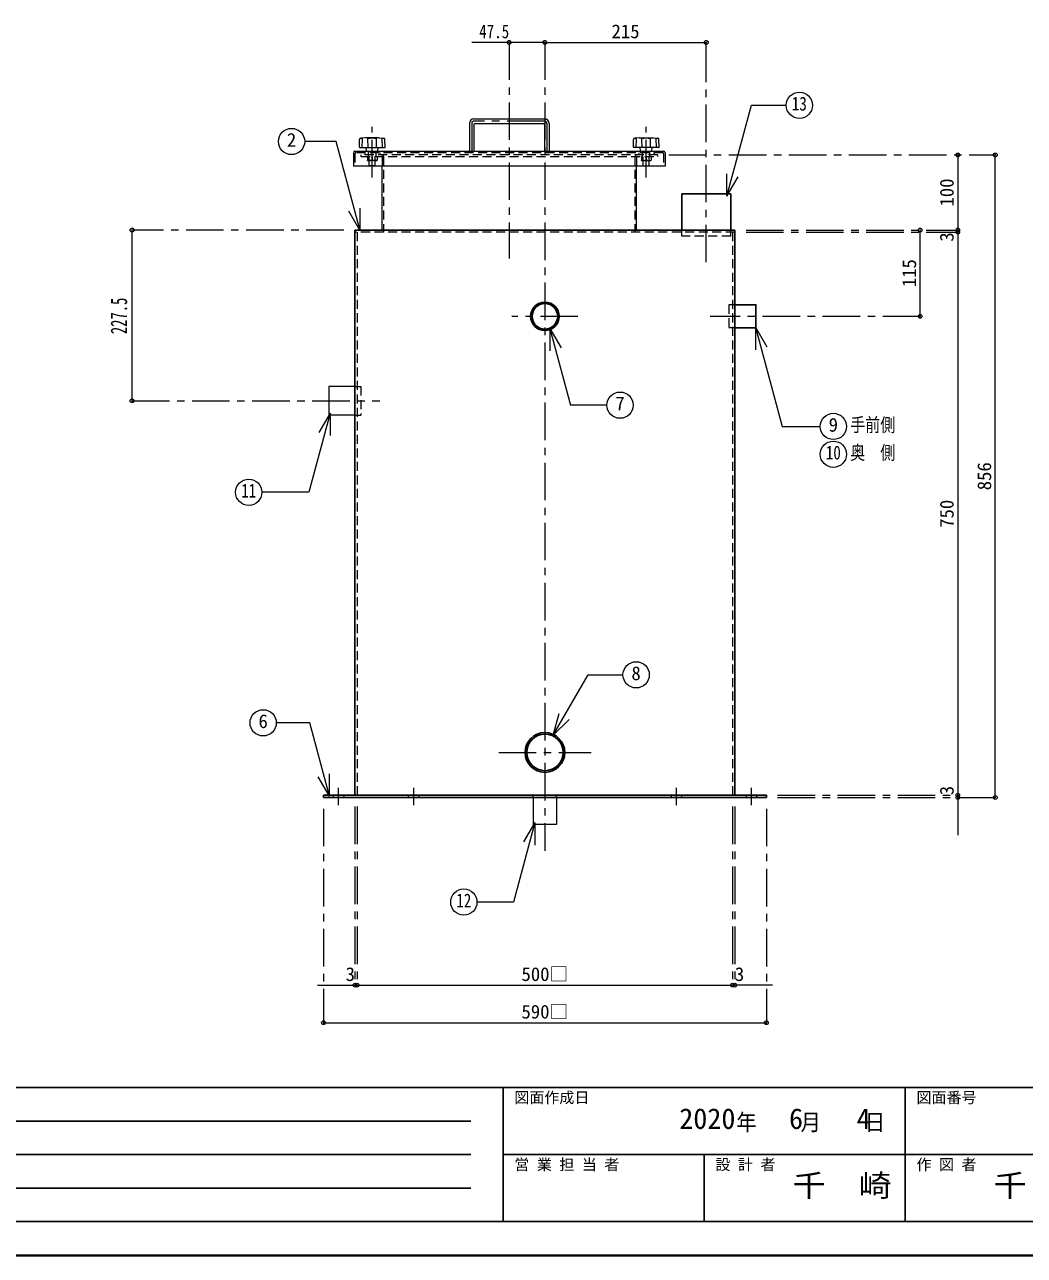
# Model space of a CAD drawing. Units: millimetres at full size, sheet at 1:10. Extents: x -2123 to 1927, y -1358 to 1452.
# Drawn here: x -791 to 541, y -1358 to 282 of the extents above; entities that cross this region are included whole.
import ezdxf
from ezdxf.enums import TextEntityAlignment as Align

# ---------------------------------------------------------------- set-up
doc = ezdxf.new("R2010")
doc.units = ezdxf.units.MM
doc.header["$LTSCALE"] = 10
doc.header["$PDMODE"] = 32
doc.header["$PDSIZE"] = 5
doc.linetypes.add('CHAIN1', pattern=[8, 5, -1, 1, -1])
doc.linetypes.add('DASHED1', pattern=[1.8, 1.2, -0.6])
doc.layers.add('0-0', color=7, linetype='Continuous', lineweight=18)
doc.styles.add('ＭＳ ゴシック', font='')
doc.styles.get('ＭＳ ゴシック').set_extended_font_data('MS Gothic')

msp = doc.modelspace()

# ---------------------------------------------------------------- linework, layer by layer
at = {"layer": '0-0', "color": 4, "lineweight": 9}
for p, q in [((-97.8, 257.91), (-195.3, 257.91)), ((-97.8, 257.91), (117.2, 257.91)), ((452.2, 107.91), (452.2, 7.91)), ((502.2, -748.09), (502.2, 107.91)), ((-314.8, 7.91), (-314.8, 92.91)), ((24.2, 7.91), (24.2, 92.91)), ((-647.8, -219.59), (-647.8, 7.91)), ((402.2, -107.09), (402.2, 7.91)), ((452.2, 7.91), (452.2, 4.91)), ((452.2, 4.91), (452.2, -745.09)), ((452.2, -745.09), (452.2, -798.09)), ((-400.8, -998.09), (-347.8, -998.09)), ((-347.8, -998.09), (152.2, -998.09)), ((205.2, -998.09), (152.2, -998.09)), ((-392.8, -1048.09), (197.2, -1048.09))]:
    msp.add_line(p, q, dxfattribs=at)
at = {"layer": '0-0', "color": 4, "linetype": 'CHAIN1', "lineweight": 9}
for p, q in [((-145.3, 257.91), (-145.3, -30.09)), ((-97.8, 257.91), (-97.8, -819.09)), ((117.2, -35.09), (117.2, 257.91)), ((-195.3, 149.91), (-195.3, 112.91)), ((-98.3, 152.91), (-192.3, 152.91)), ((-95.3, 149.91), (-95.3, 112.91)), ((-327.8, 77.91), (-327.8, 145.51)), ((37.2, 77.91), (37.2, 145.51)), ((67.2, 107.91), (502.2, 107.91)), ((-365.8, 7.91), (-647.8, 7.91)), ((170.2, 7.91), (452.2, 7.91)), ((170.2, 4.91), (452.2, 4.91)), ((-53.8, -107.09), (-141.8, -107.09)), ((402.2, -107.09), (122.2, -107.09)), ((-647.8, -219.59), (-317.8, -219.59)), ((-159.3, -688.09), (-36.3, -688.09)), ((-372.8, -758.09), (-372.8, -735.09)), ((-272.8, -735.09), (-272.8, -758.09)), ((77.2, -735.09), (77.2, -758.09)), ((177.2, -758.09), (177.2, -735.09)), ((212.2, -745.09), (452.2, -745.09)), ((212.2, -748.09), (502.2, -748.09)), ((-392.8, -763.09), (-392.8, -1048.09)), ((-350.8, -760.09), (-350.8, -998.09)), ((-347.8, -760.09), (-347.8, -998.09)), ((152.2, -760.09), (152.2, -998.09)), ((155.2, -760.09), (155.2, -998.09)), ((197.2, -763.09), (197.2, -1048.09))]:
    msp.add_line(p, q, dxfattribs=at)
at = {"layer": '0-0'}
for p, q in [((-198.3, 149.91), (-198.3, 112.91)), ((-192.3, 155.91), (-98.3, 155.91)), ((-192.3, 148.41), (-192.3, 112.91)), ((-190.8, 149.91), (-99.8, 149.91)), ((-98.3, 148.41), (-98.3, 112.91)), ((-92.3, 149.91), (-92.3, 112.91)), ((-375.67, 125.81), (-417.83, 125.81)), ((-343.81, 6.9), (-375.67, 125.81)), ((-344.97, 118.13), (-344.63, 128.64)), ((-344.57, 117.71), (-311.03, 117.71)), ((-337.21, 130.5), (-343.12, 130.19)), ((-341.35, 117.71), (-340.96, 129.35)), ((-318.81, 130.51), (-336.79, 130.51)), ((-335.43, 113.28), (-335.8, 117.71)), ((-333.28, 117.71), (-333.67, 129.35)), ((-322.32, 117.71), (-321.93, 129.35)), ((-320.17, 113.28), (-319.8, 117.71)), ((-318.39, 130.5), (-312.48, 130.19)), ((-314.25, 117.71), (-314.64, 129.35)), ((-310.63, 118.13), (-310.97, 128.64)), ((20.03, 118.13), (20.37, 128.64)), ((53.97, 117.71), (20.43, 117.71)), ((27.79, 130.5), (21.88, 130.19)), ((23.65, 117.71), (24.04, 129.35)), ((28.21, 130.51), (46.19, 130.51)), ((29.57, 113.28), (29.2, 117.71)), ((31.72, 117.71), (31.33, 129.35)), ((42.68, 117.71), (43.07, 129.35)), ((44.83, 113.28), (45.2, 117.71)), ((46.61, 130.5), (52.52, 130.19)), ((50.75, 117.71), (50.36, 129.35)), ((54.37, 118.13), (54.03, 128.64)), ((-352.8, 110.91), (-352.8, 92.91)), ((-350.8, 112.91), (60.2, 112.91)), ((62.2, 110.91), (62.2, 92.91)), ((62.2, 92.91), (-352.8, 92.91)), ((144.7, 52.83), (144.7, 82.83)), ((144.7, 52.83), (159.7, 78.81)), ((-343.81, 6.9), (-358.81, 32.88)), ((-343.81, 6.9), (-343.81, 36.9)), ((-91.25, -123.12), (-91.25, -153.12)), ((-91.25, -123.12), (-76.25, -149.11)), ((-91.25, -123.12), (-63.84, -225.42)), ((182.83, -121.74), (182.83, -151.74)), ((182.83, -121.74), (197.83, -147.72)), ((-385.8, -200.59), (-385.8, -238.59)), ((-350.8, -200.59), (-385.8, -200.59)), ((-15.2, -225.42), (-63.84, -225.42)), ((-383.95, -236.06), (-412.19, -341.44)), ((-383.95, -236.06), (-398.95, -262.04)), ((-350.8, -238.59), (-385.8, -238.59)), ((-383.95, -236.06), (-383.95, -266.06)), ((-412.19, -341.44), (-474.85, -341.44)), ((-86.69, -665.21), (-40.22, -584.72)), ((-40.22, -584.72), (6.23, -584.72)), ((-86.69, -665.21), (-78.93, -636.24)), ((-410.97, -648.61), (-455.61, -648.61)), ((-384.73, -746.54), (-410.97, -648.61)), ((-86.69, -665.21), (-65.48, -644)), ((-384.73, -746.54), (-399.73, -720.56)), ((-384.73, -746.54), (-384.73, -716.54)), ((-113.3, -748.09), (-113.3, -784.09)), ((-111.27, -781.39), (-126.27, -807.37)), ((-111.27, -781.39), (-111.27, -811.39))]:
    msp.add_line(p, q, dxfattribs=at)
at = {"layer": '0-0', "color": 4, "linetype": 'DASHED1', "lineweight": 9}
for p, q in [((-350.8, 109.91), (-350.8, 92.91)), ((59.2, 110.91), (-349.8, 110.91)), ((-342.8, 107.91), (-342.8, 105.91)), ((52.2, 107.91), (-342.8, 107.91)), ((-342.8, 105.91), (52.2, 105.91)), ((-337.8, 110.91), (-337.8, 107.91)), ((-334.3, 105.61), (-334.3, 100.91)), ((-332.8, 105.91), (-332.8, 112.91)), ((-331.8, 93.41), (-331.8, 112.91)), ((-327.8, 105.61), (-327.8, 100.91)), ((-323.8, 93.41), (-323.8, 112.91)), ((-322.8, 105.91), (-322.8, 112.91)), ((-321.55, 100.41), (-321.3, 100.91)), ((-321.3, 105.61), (-321.3, 100.91)), ((-317.8, 110.91), (-317.8, 107.91)), ((-314.8, 104.91), (-314.8, 92.91)), ((-312.8, 105.91), (-312.8, 4.91)), ((22.2, 105.91), (22.2, 4.91)), ((24.2, 104.91), (24.2, 92.91)), ((27.2, 110.91), (27.2, 107.91)), ((30.7, 105.61), (30.7, 100.91)), ((30.95, 100.41), (30.7, 100.91)), ((32.2, 105.91), (32.2, 112.91)), ((33.2, 93.41), (33.2, 112.91)), ((37.2, 105.61), (37.2, 100.91)), ((41.2, 93.41), (41.2, 112.91)), ((42.2, 105.91), (42.2, 112.91)), ((43.7, 105.61), (43.7, 100.91)), ((47.2, 110.91), (47.2, 107.91)), ((52.2, 107.91), (52.2, 105.91)), ((60.2, 109.91), (60.2, 92.91)), ((-323.8, 93.41), (-331.8, 93.41)), ((-331.3, 92.91), (-331.8, 93.41)), ((-323.8, 93.41), (-324.3, 92.91)), ((33.2, 93.41), (33.7, 92.91)), ((33.2, 93.41), (41.2, 93.41)), ((40.7, 92.91), (41.2, 93.41)), ((-350.8, -200.59), (-342.8, -200.59)), ((-342.8, -200.59), (-342.8, -238.59)), ((-350.8, -238.59), (-342.8, -238.59)), ((-379.8, -745.09), (-379.8, -748.09)), ((-365.8, -745.09), (-365.8, -748.09)), ((-113.3, -748.09), (-113.3, -745.09)), ((-82.3, -748.09), (-82.3, -745.09)), ((170.2, -745.09), (170.2, -748.09)), ((184.2, -745.09), (184.2, -748.09))]:
    msp.add_line(p, q, dxfattribs=at)
at = {"layer": '0-0', "color": 5, "lineweight": 25}
for p, q in [((84.7, 7.91), (84.7, 55.91)), ((149.7, 55.91), (84.7, 55.91)), ((149.7, 7.91), (149.7, 55.91)), ((-350.8, 7.91), (-350.8, -745.09)), ((155.2, 7.91), (-350.8, 7.91)), ((155.2, 7.91), (155.2, -745.09)), ((155.2, -122.59), (183.2, -122.59)), ((-392.8, -745.09), (-392.8, -748.09)), ((197.2, -745.09), (-392.8, -745.09)), ((197.2, -748.09), (-392.8, -748.09)), ((197.2, -745.09), (197.2, -748.09))]:
    msp.add_line(p, q, dxfattribs=at)
at = {"layer": '0-0', "linetype": 'DASHED1'}
for p, q in [((155.2, 4.91), (-350.8, 4.91)), ((-347.8, 4.91), (-347.8, -745.09)), ((84.7, -0.09), (84.7, 7.91)), ((149.7, -0.09), (149.7, 7.91)), ((152.2, 4.91), (152.2, -745.09)), ((149.7, -0.09), (84.7, -0.09)), ((155.2, -122.59), (147.2, -122.59)), ((-279.8, -745.09), (-279.8, -748.09)), ((-265.8, -745.09), (-265.8, -748.09)), ((70.2, -745.09), (70.2, -748.09)), ((84.2, -745.09), (84.2, -748.09))]:
    msp.add_line(p, q, dxfattribs=at)
at = {"layer": '0-0', "color": 6, "lineweight": 25}
for p, q in [((-2077.8, -1134.52), (1882.2, -1134.52)), ((-153.52, -1313.09), (-153.52, -1134.52)), ((382.2, -1134.52), (382.2, -1313.09)), ((-1124.94, -1179.16), (-196.37, -1179.16)), ((-196.37, -1223.8), (-1124.94, -1223.8)), ((1882.2, -1223.8), (-153.52, -1223.8)), ((114.34, -1313.09), (114.34, -1223.8)), ((-196.37, -1268.44), (-1124.94, -1268.44)), ((1882.2, -1313.09), (-2077.8, -1313.09))]:
    msp.add_line(p, q, dxfattribs=at)
at = {"layer": '0-0', "color": 1, "lineweight": 40}
msp.add_line((1927.2, -1358.09), (-2122.8, -1358.09), dxfattribs=at)
at = {"layer": '0-0'}
for points in [[(144.7, 52.83), (177.2, 174.13), (223.68, 174.13)], [(182.83, -121.74), (218.21, -253.78), (268.96, -253.78)], [(-82.3, -748.09), (-82.3, -784.09), (-113.3, -784.09)], [(-111.27, -781.39), (-139.68, -887.42), (-188.33, -887.42)]]:
    msp.add_lwpolyline(points, dxfattribs=at)
at = {"layer": '0-0', "color": 4, "linetype": 'DASHED1', "lineweight": 9}
for points in [[(-321.55, 100.41), (-334.05, 100.41), (-334.3, 100.91)], [(30.95, 100.41), (43.45, 100.41), (43.7, 100.91)]]:
    msp.add_lwpolyline(points, dxfattribs=at)
at = {"layer": '0-0', "linetype": 'DASHED1'}
msp.add_lwpolyline([(155.2, -91.59), (147.2, -91.59), (147.2, -122.59)], dxfattribs=at)
at = {"layer": '0-0', "color": 5, "lineweight": 25}
msp.add_lwpolyline([(155.2, -91.59), (183.2, -91.59), (183.2, -122.59)], dxfattribs=at)
at = {"layer": '0-0'}
for centre in [(241.18, 174.13), (-435.33, 125.81), (2.3, -225.42), (286.46, -253.78), (286.46, -290.78), (-492.35, -341.44), (23.73, -584.72), (-473.11, -648.61), (-205.83, -887.42)]:
    msp.add_circle(centre, 17.5, dxfattribs=at)
at = {"layer": '0-0', "color": 5, "lineweight": 25}
for centre, radius in [((-97.8, -107.09), 19), ((-97.8, -107.09), 17), ((-97.8, -688.09), 26.5), ((-97.8, -688.09), 24.3)]:
    msp.add_circle(centre, radius, dxfattribs=at)
at = {"layer": '0-0'}
for centre, radius, start, end in [((-192.3, 149.91), 6, 90, 180), ((-190.8, 148.41), 1.5, 90, 180), ((-99.8, 148.41), 1.5, 0, 90), ((-98.3, 149.91), 6, 0, 90), ((-344.57, 118.11), 0.4, 178.15415, 270), ((-343.03, 128.59), 1.6, 93.01913, 178.15415), ((-343.41, 128.06), 1.66, 93.02757, 128.73305), ((-343.34, 121.75), 7.97, 72.62002, 91.09064), ((-336.79, 122.51), 8, 90, 93.01913), ((-333.27, 129.36), 0.4, 97.29873, 181.90915), ((-327.8, 86.64), 43.47, 82.70127, 97.29873), ((-322.33, 129.36), 0.4, 358.09085, 82.70127), ((-318.81, 122.51), 8, 86.98087, 90), ((-312.26, 121.75), 7.97, 88.90936, 107.37998), ((-312.57, 128.59), 1.6, 1.84585, 86.98087), ((-312.2, 128.06), 1.66, 51.26695, 86.97243), ((-311.03, 118.11), 0.4, 270, 1.84585), ((20.43, 118.11), 0.4, 178.15415, 270), ((21.97, 128.59), 1.6, 93.01913, 178.15415), ((21.59, 128.06), 1.66, 93.02757, 128.73305), ((21.66, 121.75), 7.97, 72.62002, 91.09064), ((28.21, 122.51), 8, 90, 93.01913), ((31.73, 129.36), 0.4, 97.29873, 181.90915), ((37.2, 86.64), 43.47, 82.70127, 97.29873), ((42.67, 129.36), 0.4, 358.09085, 82.70127), ((46.19, 122.51), 8, 86.98087, 90), ((52.74, 121.75), 7.97, 88.90936, 107.37998), ((52.43, 128.59), 1.6, 1.84585, 86.98087), ((52.8, 128.06), 1.66, 51.26695, 86.97243), ((53.97, 118.11), 0.4, 270, 1.84585), ((-350.8, 110.91), 2, 90, 180), ((-335.03, 113.31), 0.4, 184.76364, 270), ((-320.57, 113.31), 0.4, 270, 355.23636), ((29.97, 113.31), 0.4, 184.76364, 270), ((44.43, 113.31), 0.4, 270, 355.23636), ((60.2, 110.91), 2, 0, 90)]:
    msp.add_arc(centre, radius, start, end, dxfattribs=at)
at = {"layer": '0-0', "color": 4, "linetype": 'CHAIN1', "lineweight": 9}
for centre, start, end in [((-192.3, 149.91), 90, 180), ((-98.3, 149.91), 0, 90)]:
    msp.add_arc(centre, 3, start, end, dxfattribs=at)
at = {"layer": '0-0', "color": 4, "linetype": 'DASHED1', "lineweight": 9}
for centre, radius, start, end in [((-349.8, 109.91), 1, 90, 180), ((-334, 105.61), 0.3, 90, 180), ((-337.98, 188.86), 88.54, 272.54473, 276.60311), ((-328.1, 105.61), 0.3, 0, 90), ((-327.5, 105.61), 0.3, 90, 180), ((-317.62, 188.86), 88.54, 263.39689, 267.45527), ((-321.6, 105.61), 0.3, 0, 90), ((-315.8, 104.91), 1, 0, 90), ((-314.8, 105.91), 2, 0, 90), ((24.2, 105.91), 2, 90, 180), ((25.2, 104.91), 1, 90, 180), ((31, 105.61), 0.3, 90, 180), ((27.02, 188.86), 88.54, 272.54473, 276.60311), ((36.9, 105.61), 0.3, 0, 90), ((37.5, 105.61), 0.3, 90, 180), ((47.38, 188.86), 88.54, 263.39689, 267.45527), ((43.4, 105.61), 0.3, 0, 90), ((59.2, 109.91), 1, 0, 90)]:
    msp.add_arc(centre, radius, start, end, dxfattribs=at)
at = {"layer": '0-0', "color": 1}
for p in [(-145.3, 257.91), (-97.8, 257.91), (117.2, 257.91), (452.2, 107.91), (502.2, 107.91), (-647.8, 7.91), (402.2, 7.91), (452.2, 7.91), (452.2, 4.91), (402.2, -107.09), (-647.8, -219.59), (452.2, -745.09), (452.2, -748.09), (502.2, -748.09), (-350.8, -998.09), (-347.8, -998.09), (152.2, -998.09), (155.2, -998.09), (-392.8, -1048.09), (197.2, -1048.09)]:
    msp.add_point(p, dxfattribs=at)

# ---------------------------------------------------------------- texts
at = {"layer": '0-0', "style": 'ＭＳ ゴシック'}
for s, height, width, p in [('47.5', 18.33, 0.8, (-185.3, 257.91)), ('13', 18.33, 0.8, (231.18, 161.63)), ('手前側', 18.33, 0.8, (308.96, -266.28)), ('奥\u3000側', 18.33, 0.8, (308.96, -303.28)), ('10', 18.33, 0.8, (276.46, -303.28)), ('11', 18.33, 0.8, (-502.35, -353.94)), ('12', 18.33, 0.8, (-215.83, -899.92)), ('千\u3000崎', 29.33, 1.1, (232.2, -1288.44)), ('千\u3000崎', 29.33, 1.1, (500.06, -1288.44))]:
    msp.add_text(s, height=height, dxfattribs=dict(at, width=width)).set_placement(p, align=Align.BOTTOM_LEFT)
for s, height, p in [('215', 18.33, (-9.05, 257.91)), ('2', 18.33, (-441.58, 113.31)), ('7', 18.33, (-3.95, -237.92)), ('9', 18.33, (280.21, -266.28)), ('8', 18.33, (17.48, -597.22)), ('6', 18.33, (-479.36, -661.11)), ('3', 18.33, (-363.3, -998.09)), ('500□', 18.33, (-129.05, -998.09)), ('3', 18.33, (155.2, -998.09)), ('590□', 18.33, (-129.05, -1048.09)), ('図面作成日', 14.66, (-138.52, -1159.52)), ('図面番号', 14.66, (397.2, -1159.52)), ('2020', 27.49, (81.2, -1197.91)), ('6', 27.49, (227.45, -1197.91)), ('4', 27.49, (317.45, -1197.91)), ('営 業 担 当 者', 14.66, (-138.52, -1248.8)), ('設 計 者', 14.66, (129.34, -1248.8)), ('作 図 者', 14.66, (397.2, -1248.8))]:
    msp.add_text(s, height=height, dxfattribs=at).set_placement(p, align=Align.BOTTOM_LEFT)
for s, p in [('100', (452.2, 39.16)), ('3', (452.2, -7.59)), ('115', (402.2, -68.34)), ('856', (502.2, -338.84)), ('750', (452.2, -388.84)), ('3', (452.2, -745.09))]:
    msp.add_text(s, height=18.33, rotation=90, dxfattribs=at).set_placement(p, align=Align.BOTTOM_LEFT)
at = {"layer": '0-0', "style": 'ＭＳ ゴシック', "width": 0.65}
msp.add_text('227.5', height=21.99, rotation=90, dxfattribs=at).set_placement((-647.8, -130.84), align=Align.BOTTOM_LEFT)
at = {"layer": '0-0', "insert": (157.2, -1194.16), "char_height": 21.99, "attachment_point": 7, "style": 'ＭＳ ゴシック'}
msp.add_mtext('\\T1.27;\\W0.9;年\\~\\~\\~月\\~\\~\\~日', dxfattribs=at)

doc.saveas('drawing.dxf')
